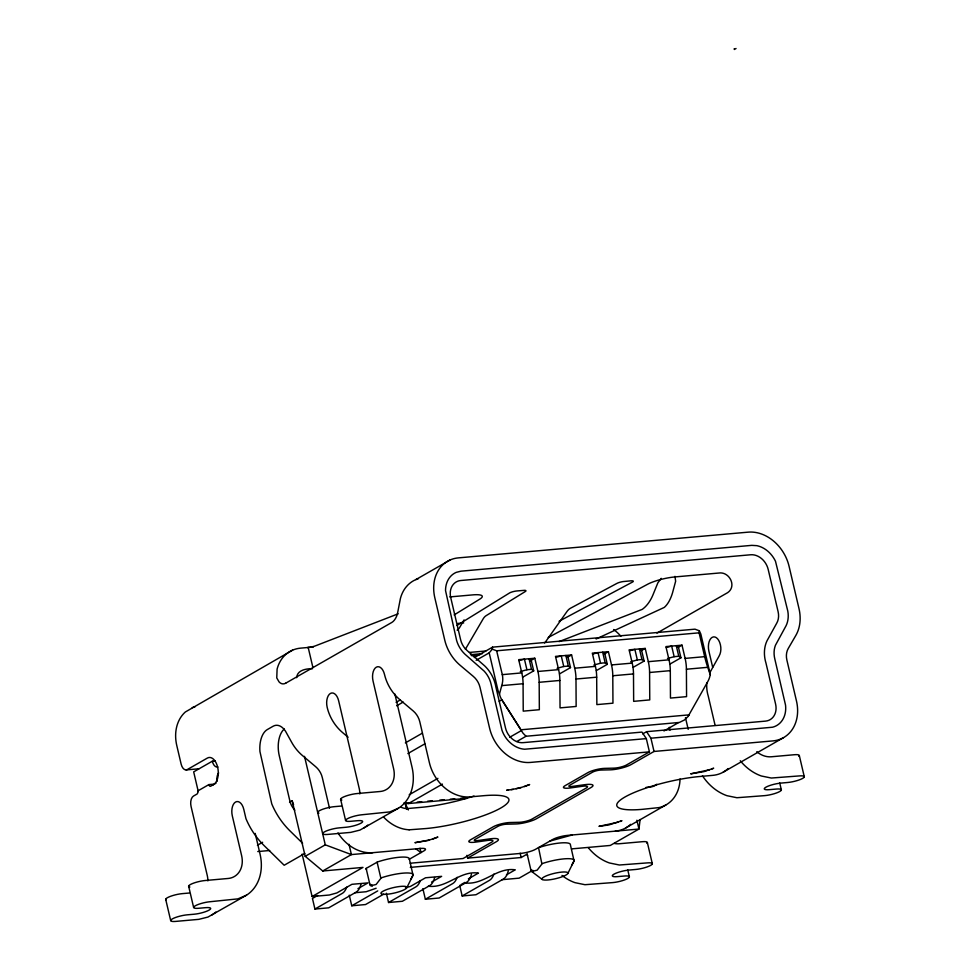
<?xml version="1.0" encoding="UTF-8"?>
<svg xmlns="http://www.w3.org/2000/svg" width="970" height="970" viewBox="0 0 970 970"><rect width="100%" height="100%" fill="white"/><g stroke="black" fill="none" stroke-linecap="round" stroke-linejoin="round"><path stroke-width="1.45" d="M476.149 660.303L489.183 652.846L492.299 649.172L492.542 647.148L694.981 629.166L699.334 630.791L700.825 634.053L709.519 671.143A11.701 2.049 74.7 0 1 710.185 674.429L710.101 675.338A18.175 14.926 -80.1 0 1 707.821 681.51L688.045 716.503L684.371 720.019L679.364 722.444L526.031 736.254L516.889 741.492M640.103 819.553L638.963 829.047L610.288 845.452L571.524 848.895M710.222 674.659L707.748 667.324A20.952 3.662 74.7 0 1 704.669 656.666L699.091 632.828L699.334 630.791M296.674 677.69C297.087 670.003 306.435 668.56 312.522 668.718M499.477 694.035L501.732 685.62A20.952 20.164 -54.6 0 0 502.302 674.623L496.652 650.797L492.299 649.172M709.81 672.731L719.012 656.217A16.684 13.422 60.2 0 0 720.383 644.686A11.119 6.196 84.9 0 0 712.162 637.363A11.119 6.196 84.9 0 0 708.912 651.246L712.683 667.312M406.927 887.501A13.35 2.752 -13.2 0 0 387.806 889.199A13.35 2.752 -13.2 0 0 387.042 894.255A13.35 2.752 -13.2 0 0 406.927 887.501L413.111 875.025A22.249 4.583 -13.2 0 0 381.234 877.862L376.117 884.47L373.232 885.186L369.849 884.3L366.126 868.405L377.512 861.966A22.249 4.583 -13.2 0 1 409.388 859.129L413.026 875.158L410.819 879.256M567.959 873.206A13.35 2.752 -13.2 0 0 548.838 874.904A13.35 2.752 -13.2 0 0 548.074 879.96A13.35 2.752 -13.2 0 0 567.959 873.206L574.143 860.729A22.249 4.583 -13.2 0 0 542.266 863.567L537.15 870.175L534.264 870.89L530.881 869.993L527.159 854.097L521.169 857.528L410.322 867.374M571.851 864.949L574.143 860.729M688.567 715.714L689.052 714.866L520.963 729.792L501.829 699.794A18.175 14.926 -80.1 0 1 499.477 694.035M464.06 619.903L459.562 627.614A14.089 7.251 84.1 0 1 457.137 630.136M366.126 868.405L366.042 868.526A22.249 4.583 -13.2 0 0 366.587 869.629M369.764 884.422L369.849 884.3A22.249 4.583 -13.2 0 0 372.31 886.228M527.159 854.097L527.074 854.23A22.249 4.583 -13.2 0 0 527.619 855.334M530.881 869.993L530.796 870.126A22.249 4.583 -13.2 0 0 533.33 871.933M661.213 578.338L657.866 582.824L653.295 594.064A44.693 27.512 86.3 0 1 642.249 609.366L559.023 641.631M292.6 650.143L185.343 711.98A38.933 31.319 60.2 0 0 176.782 745.53L181.123 764.069A8.342 4.644 84.9 0 0 187.295 769.549L207.362 758.067A13.907 7.748 84.9 0 1 217.644 767.209A13.907 7.748 84.9 0 1 213.582 784.56L210.684 786.209A2.449 1.358 84.9 0 1 208.877 784.597L197.674 791.011A2.449 1.358 84.9 0 1 196.958 794.078L193.503 796.043A8.342 4.644 84.9 0 0 191.066 806.458L207.228 875.34A22.249 17.896 60.2 0 1 207.883 880.881M457.003 625.42L509.82 592.803A5.529 1.14 -13.2 0 1 516.877 590.96L524.528 590.33A5.565 1.152 -13.2 0 1 525.17 591.615L486.164 615.647A19.982 10.282 84.1 0 0 483.06 619.03L466.036 648.154A24.59 12.646 84.1 0 1 465.394 649.16M454.13 614.932L479.774 599.145A20.685 4.268 -13.2 0 0 473.53 594.816L449.728 596.926M736.036 48.5L734.326 49.482L734.157 48.767M415.887 579.587L450.298 559.896M285.738 683.171L391.819 622.449A16.611 8.73 -86.5 0 0 397.348 614.265L400.392 598.599A38.933 31.319 60.2 0 1 418.458 578.641M215.182 760.953L212.309 761.22L193.673 771.877L198.304 791.665M212.309 785.251L216.031 783.117M396.099 702.341L400.004 700.097M474.294 657.587L492.542 647.148M396.645 705.808L403.168 702.074M529.584 661.213L534.797 658.23L537.901 671.47A27.536 15.338 84.9 0 1 539.174 682.298L539.344 709.713L523.23 711.143L523.072 683.729A27.536 15.338 84.9 0 0 521.799 672.901L518.695 659.661L534.797 658.23M289.545 802.178L292.152 800.686A16.684 13.422 60.2 0 0 293.595 804.76M405.351 742.899L422.289 733.199M522.757 677.145L533.694 670.876L531.208 660.279L529.038 658.739L531.524 669.336L533.694 670.876M567.692 657.199L571.597 654.956L574.713 668.209A27.536 15.338 84.9 0 1 575.986 679.024L576.144 706.451L560.042 707.882L559.884 680.455A27.536 15.338 84.9 0 0 558.611 669.639L555.495 656.387L571.597 654.956M407.849 753.581L424.811 743.869M499.223 701.298L501.829 699.794L523.024 733.187L526.031 736.254M257.414 845.27L262.64 842.275M559.557 673.871L570.505 667.615L568.02 657.017L565.849 655.477L568.335 666.075L570.505 667.615M604.504 653.938L608.408 651.694L611.512 664.935A27.536 15.338 84.9 0 1 612.785 675.763L612.955 703.177L596.853 704.608L596.683 677.193A27.536 15.338 84.9 0 0 595.41 666.366L592.306 653.125L608.408 651.694M656.957 633.107L727.682 592.634C737.067 586.219 729.331 571.306 718.758 573.04L674.126 577.005A20.685 4.268 -13.2 0 0 647.645 584.243L548.22 637.52M596.368 670.597L607.305 664.341L604.819 653.744L602.661 652.204L605.147 662.801L607.305 664.341M641.303 650.664L645.22 648.421L648.324 661.673A27.536 15.338 84.9 0 1 649.597 672.489L649.754 699.916L633.653 701.346L633.495 673.92A27.536 15.338 84.9 0 0 632.222 663.104L629.106 649.851L645.22 648.421M304.81 853.442L284.174 865.252L264.179 845.658A66.797 53.738 60.2 0 1 245.968 818.68L243.785 809.344A11.119 6.196 84.9 0 0 235.564 802.032A11.119 6.196 84.9 0 0 232.315 815.903L241.627 855.649A22.249 17.896 60.2 0 1 228.205 878.468L205.191 880.518A11.119 2.292 -13.2 0 0 192.06 883.731A11.119 2.292 -13.2 0 0 189.89 887.053M409.207 794.782L437.906 778.352M509.674 737.285L521.423 730.555L520.963 729.792M633.18 667.336L644.116 661.079L641.631 650.482L639.46 648.942L641.946 659.539L644.116 661.079M292.152 800.686L305.198 856.316L325.277 844.834L351.407 854.582L420.422 848.447A11.119 2.292 -13.2 0 1 423.89 850.908L409.146 859.347M678.115 647.39L682.019 645.159L685.123 658.4A27.536 15.338 84.9 0 1 686.408 669.227L686.566 696.642L670.464 698.073L670.306 670.658A27.536 15.338 84.9 0 0 669.021 659.83L665.917 646.59L682.019 645.159M246.501 895.189L237.892 898.875L210.163 901.712A11.119 2.292 -13.2 0 0 195.237 905.81A11.119 2.292 -13.2 0 0 198.692 908.272L205.604 907.665A11.119 2.292 -13.2 0 1 209.071 910.127A11.119 2.292 -13.2 0 1 194.133 914.225L187.234 914.831A11.119 2.292 -13.2 0 0 172.296 918.929A11.119 2.292 -13.2 0 0 175.764 921.403L198.765 919.354L207.956 917.062L246.501 895.189A44.499 35.793 60.2 0 0 260.033 854.012L255.207 833.4M398.464 808.216L389.855 811.902L362.125 814.739A11.119 2.292 -13.2 0 0 347.199 818.838A11.119 2.292 -13.2 0 0 350.667 821.299L357.566 820.693A11.119 2.292 -13.2 0 1 361.034 823.154A11.119 2.292 -13.2 0 1 346.096 827.252L339.197 827.871A11.119 2.292 -13.2 0 0 324.259 831.969A11.119 2.292 -13.2 0 0 327.727 834.43L350.728 832.381L359.918 830.102L398.464 808.216A44.499 35.793 60.2 0 0 411.995 767.04L394.875 694.035M404.078 802.796A11.373 9.154 60.2 0 0 404.817 803.075L405.545 803.293A11.373 9.154 60.2 0 0 408.479 803.536L442.441 784.099M669.979 664.062L680.928 657.805L678.442 647.208L676.272 645.668L678.757 656.266L680.928 657.805M305.198 856.316L322.731 870.987L351.407 854.582L348.994 844.288M409.085 829.811L426.048 828.538A55.617 11.47 -13.2 0 0 500.738 808.046A55.617 11.47 -13.2 0 0 483.399 795.715L470.28 796.879A38.933 31.319 60.2 0 1 429.383 762.65L419.792 721.753A16.684 13.422 60.2 0 0 413.171 710.913L399.967 699.77A38.933 31.319 60.2 0 1 384.52 674.502A11.119 6.196 84.9 0 0 376.299 667.19A11.119 6.196 84.9 0 0 373.05 681.073L393.602 768.677A22.249 17.896 60.2 0 1 380.167 791.496L357.154 793.545A11.119 2.292 -13.2 0 0 344.023 796.77A11.119 2.292 -13.2 0 0 341.852 800.08M302.143 854.085L312.097 896.535L362.986 867.41L322.731 870.987M317.651 895.468L312.449 898.45L314.935 909.048L328.733 907.823L356.038 892.194A16.684 9.3 84.9 0 0 361.022 884.058M314.935 909.048L342.228 893.418A16.684 9.3 84.9 0 0 346.702 887.138M357.954 888.641L368.03 882.882L351.928 884.313L336.82 892.958L329.351 895.007L312.097 896.535M642.734 733.878L646.566 731.683L765.5 721.122A16.684 13.422 60.2 0 0 775.576 704.002L765.973 663.104A31.44 25.293 60.2 0 1 766.967 640.879L776.727 623.189A16.684 13.422 60.2 0 0 778.098 611.646L768.191 569.438A16.684 13.422 60.2 0 0 750.671 554.767L460.811 580.509A16.684 13.422 60.2 0 0 450.735 597.629L460.641 639.836A16.684 13.422 60.2 0 0 467.261 650.664L484.745 665.941A31.44 25.293 60.2 0 1 495.912 687.087L505.503 727.985A16.684 13.422 60.2 0 0 523.036 742.656L641.97 732.095L646.323 738.619L649.427 751.859L626.487 764.99A8.342 1.722 -13.2 0 1 614.095 768.131L604.516 768.373A11.119 2.292 -13.2 0 0 587.99 772.569L565.049 785.7A11.119 2.292 -13.2 0 0 570.299 787.955L582.412 786.27A8.342 1.722 -13.2 0 1 586.353 787.967L531.875 819.141A8.342 1.722 -13.2 0 1 519.471 822.293L509.893 822.524A11.119 2.292 -13.2 0 0 493.366 826.719L470.426 839.85A11.119 2.292 -13.2 0 0 475.688 842.105L487.789 840.42A8.342 1.722 -13.2 0 1 491.729 842.118L463.054 858.523L410.152 863.227M376.142 888.253L366.163 891.733L354.656 892.764M349.261 895.177L351.746 905.774L377.742 890.896M663.953 730.956L678.321 722.735M383.744 894.134L365.544 904.549L351.746 905.774M386.375 893.237L388.546 902.512L415.851 886.883A16.684 9.3 84.9 0 0 420.313 880.602M466.994 855.297L467.661 858.123L496.337 841.705A13.907 2.861 -13.2 0 0 489.765 838.88L477.652 840.566A5.565 1.152 -13.2 0 1 475.033 839.438L497.962 826.319A5.565 1.152 -13.2 0 1 506.231 824.221L515.81 823.979A13.907 2.861 -13.2 0 0 536.471 818.728L590.948 787.555A13.907 2.861 -13.2 0 0 584.389 784.73L572.276 786.415A5.565 1.152 -13.2 0 1 569.645 785.288L592.585 772.156A5.565 1.152 -13.2 0 1 600.854 770.059L610.433 769.828A13.907 2.861 -13.2 0 0 631.094 764.578L654.035 751.459L772.957 740.898A38.933 31.319 60.2 0 0 796.467 700.946L786.876 660.036A16.684 13.422 60.2 0 1 788.246 648.506L795.788 635.52A38.933 31.319 60.2 0 0 798.989 608.59L789.095 566.383A38.933 31.319 60.2 0 0 748.185 532.154L458.337 557.883A38.933 31.319 60.2 0 0 434.827 597.835L444.733 640.042A38.933 31.319 60.2 0 0 460.168 665.311L473.384 676.454A16.684 13.422 60.2 0 1 480.004 687.293L489.595 728.191A38.933 31.319 60.2 0 0 530.493 762.42L649.427 751.859M431.577 882.106L441.641 876.346L425.539 877.777L410.431 886.422L405.448 887.793M422.871 888.641L425.357 899.238L452.65 883.621A16.684 9.3 84.9 0 0 457.112 877.329M468.377 878.844L478.452 873.073C459.671 870.381 447.121 888.581 428.267 886.228M460.98 884.628L464.872 882.397M459.683 885.367L462.169 895.965L489.462 880.348A16.684 9.3 84.9 0 0 493.924 874.067M506.449 874.855L515.264 869.811C496.47 867.119 483.933 885.307 465.079 882.955M532.19 870.684L519.132 878.153L501.878 879.693M625.759 827.931L665.893 804.954M723.244 772.144L783.457 737.685M559.047 621.285L632.816 581.879A5.529 1.14 -13.2 0 0 630.779 580.848L622.946 581.588A5.565 1.152 -13.2 0 0 616.762 583.479L570.651 608.154A19.982 11.955 85.8 0 0 566.929 611.585L546.11 641.049A24.59 14.708 85.8 0 1 544.509 642.989M596.126 638.975L664.304 607.402A44.656 22.322 83.8 0 0 672.659 592.355L675.641 581.248L674.974 576.35M711.774 768.992L713.69 768.204L703.965 771.623L690.701 773.842L709.664 769.731M620.024 821.505L621.94 820.717L608.905 824.936L598.951 826.355L617.914 822.245M398.137 613.828L315.444 645.85A5.978 0.873 -10.7 0 1 308.193 647.463L307.551 647.523M524.37 786.621L529.656 784.548L519.932 787.955L511.178 789.616M432.608 839.123L437.906 837.061L428.182 840.469L414.917 842.7L429.249 840.008M519.108 660.619L524.443 659.151L526.928 669.749L531.524 669.336M555.919 657.345L561.254 655.878L563.74 666.475L568.335 666.075M520.259 671.579L526.928 669.749M592.718 654.071L598.053 652.616L600.539 663.213L605.147 662.801M557.071 668.306L563.74 666.475M629.53 650.809L634.865 649.342L637.351 659.939L641.946 659.539M593.87 665.044L600.539 663.213M666.329 647.536L671.664 646.081L674.15 656.678L678.757 656.266M630.682 661.77L637.351 659.939M667.481 658.509L674.15 656.678M549.844 841.111L572.251 834.964M192.242 707.579L194.921 706.912M516.064 788.707L520.999 787.495M513.336 789.386L506.667 790.186L508.498 790.053M471.565 655.696L480.126 654.592M457.731 623.455L463.696 622.934M313.443 647.002L300.639 648.142A38.933 31.319 60.2 0 0 277.093 669.167L276.765 677.945L279.093 681.946A16.611 8.73 -86.5 0 0 285.738 683.171M469.492 652.434L485.837 650.991M496.652 650.797L699.091 632.828M470.486 654.702L482.514 653.622M502.242 674.647L521.799 672.901M537.901 671.47L558.611 669.639M574.713 668.209L595.41 666.366M611.512 664.935L632.222 663.104M648.324 661.673L669.021 659.83M685.123 658.4L704.681 656.666M501.732 685.62L523.072 683.729M539.174 682.298L559.884 680.455M575.986 679.024L596.683 677.193M612.785 675.763L633.495 673.92M649.597 672.489L670.306 670.658M686.408 669.227L707.748 667.324M186.119 769.925L198.862 768.786M646.323 738.619L524.649 749.228A25.05 20.152 60.2 0 1 501.987 730.277L491.099 684.214A23.086 18.575 60.2 0 0 484.212 671.167L464.982 654.216A25.038 20.14 60.2 0 1 456.64 640.564L445.533 590.572A25.099 20.188 60.2 0 1 456.239 572.361L460.992 571.172L751.75 545.358L756.842 545.661A25.099 20.188 60.2 0 1 775.491 561.266L787.81 611.161A25.038 20.14 60.2 0 1 786.088 625.698L775.43 645.305A23.086 18.575 60.2 0 0 774.824 659.018L785.53 705.093A25.05 20.152 60.2 0 1 772.52 727.221L650.918 738.206L646.566 731.683M208.877 784.597L213.121 784.221M341.125 806.058L334.226 806.676A11.119 2.292 -13.2 0 0 321.082 809.889A11.119 2.292 -13.2 0 0 318.924 813.199M406.515 809.174L405.108 803.184L411.183 802.651M417.197 802.105L421.707 801.705M427.721 801.171L432.232 800.771M439.749 800.104L444.26 799.704M450.274 799.171L454.784 798.771M460.798 798.237L465.309 797.837M408.479 803.536L467.285 798.31M646.068 787.373L650.433 786.985A16.684 13.422 60.2 0 0 656.836 784.233M257.765 851.563L269.684 850.496M467.661 858.123L520.575 853.418A11.119 2.292 -13.2 0 0 535.501 849.32L552.706 839.474A11.119 2.292 -13.2 0 1 567.644 835.376L638.963 829.047L636.89 820.232M189.162 893.03L182.263 893.637A11.119 2.292 -13.2 0 0 170.223 896.425A11.119 2.292 -13.2 0 0 165.967 899.82M388.546 902.512L402.356 901.275L429.649 885.659A16.684 9.3 84.9 0 0 434.633 877.523M425.357 899.238L439.155 898.014L466.449 882.385A16.684 9.3 84.9 0 0 471.444 874.249M462.169 895.965L475.967 894.74L503.26 879.123A16.684 9.3 84.9 0 0 508.256 870.987M415.815 848.859L421.016 852.557L419.998 848.216M531.342 871.23L542.279 879.499M348.121 737.236L342.616 732.592A38.933 31.319 60.2 0 1 327.169 707.324A11.119 6.196 84.9 0 1 330.418 693.441A11.119 6.196 84.9 0 1 338.639 700.764L359.191 788.367A22.249 17.896 60.2 0 1 359.846 793.909M302.604 843.269L289.981 830.89A66.797 53.738 60.2 0 1 271.77 803.912L259.948 751.592A22.249 12.392 84.9 0 1 267.344 729.549L273.079 726.263A22.249 12.392 84.9 0 1 285.495 731.174L291.497 742.001A38.933 31.319 60.2 0 0 302.47 755.569L315.686 766.712A16.684 13.422 60.2 0 1 322.295 777.54L329.497 808.216M294.844 810.144L293.655 808.75A17.399 14.004 60.2 0 1 290.175 802.275L279.251 755.666A22.249 12.392 84.9 0 1 284.295 728.955M499.344 693.38L499.198 693.174A11.701 11.264 -54.6 0 1 497.877 689.937L489.183 652.846M405.108 803.184L408.358 809.95M799.341 755.666L804.312 776.861M779.722 782.923L781.371 789.992M715.108 725.354L708.258 696.133A31.44 25.293 60.2 0 1 706.875 682.613M685.463 717.654L688.203 729.343M669.312 727.318L670.003 730.24M650.918 738.206L654.035 751.459M647.378 842.639L652.349 863.833M627.76 869.896L629.409 876.965M574.058 860.863L570.409 844.834A22.249 4.583 -13.2 0 0 538.544 847.671L541.854 863.712M520.15 853.188L521.169 857.528M377.1 862.124L380.822 878.02M308.193 647.463L312.837 667.239M340.591 799.171L345.562 820.365M304.519 756.345L325.277 844.834M188.629 886.144L193.6 907.338M165.688 899.275L170.659 920.469M474.015 796.018A55.617 11.47 -13.2 0 1 421.077 807.343L407.97 808.507A16.684 13.422 60.2 0 1 400.574 806.991M372.795 852.678A38.933 31.319 60.2 0 1 337.972 832.903M409.146 829.786A38.933 31.319 60.2 0 1 383.599 817.055M702.438 775.745A44.499 35.793 60.2 0 0 726.954 795.691L736.909 797.728L764.809 795.618A11.119 2.292 -13.2 0 0 779.735 791.52A11.119 2.292 -13.2 0 0 776.279 789.059L769.368 789.665A11.119 2.292 -13.2 0 1 765.9 787.203A11.119 2.292 -13.2 0 1 780.838 783.105L787.737 782.487A11.119 2.292 -13.2 0 0 802.675 778.389A11.119 2.292 -13.2 0 0 799.207 775.927L771.32 778.037L761.365 776A44.499 35.793 60.2 0 1 740.255 760.735M561.994 875.413A44.499 35.793 60.2 0 0 574.992 882.664L584.946 884.701L612.846 882.591A11.119 2.292 -13.2 0 0 627.772 878.493A11.119 2.292 -13.2 0 0 624.304 876.031L617.405 876.637A11.119 2.292 -13.2 0 1 613.937 874.176A11.119 2.292 -13.2 0 1 628.875 870.078L635.774 869.459A11.119 2.292 -13.2 0 0 650.712 865.361A11.119 2.292 -13.2 0 0 647.245 862.9L619.357 865.01L609.403 862.961A44.499 35.793 60.2 0 1 588.293 847.707M798.88 756.382A11.119 2.292 -13.2 0 0 794.236 754.733L771.235 756.782A22.249 17.896 60.2 0 1 756.77 751.726M680.055 778.983A38.921 31.319 60.2 0 1 659.091 807.586L642.298 809.344A55.617 11.47 -13.2 0 1 624.959 797.013A55.617 11.47 -13.2 0 1 699.637 776.521L712.756 775.357A38.933 31.319 60.2 0 0 728.143 768.543M613.61 629.518A38.933 31.319 60.2 0 1 620.909 636.247M367.8 825.07A44.499 35.793 60.2 0 1 364.053 827.907M630.658 824.33A38.933 31.319 60.2 0 1 615.259 831.144M646.917 843.354A11.119 2.292 -13.2 0 0 642.273 841.705L619.272 843.742A22.249 17.896 60.2 0 1 614.337 843.451M215.837 912.043A44.499 35.793 60.2 0 1 212.09 914.88M217.898 766.955A8.342 4.644 84.9 0 1 212.309 761.22M217.074 781.347A8.342 4.644 84.9 0 1 218.662 772.908"/></g></svg>
